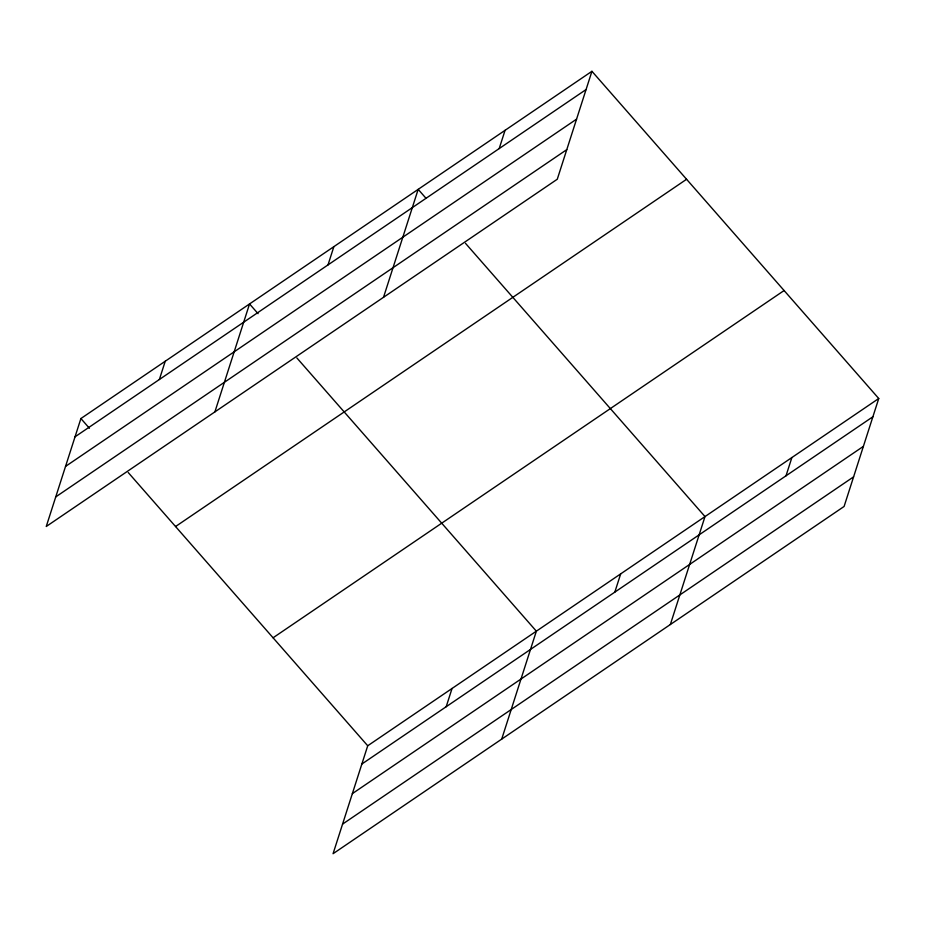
<?xml version="1.0" encoding="UTF-8"?>
<svg xmlns="http://www.w3.org/2000/svg" width="925" height="925" viewBox="0 0 925 925"><rect width="100%" height="100%" fill="white"/><g stroke="black" fill="none" stroke-linecap="round" stroke-linejoin="round"><path stroke-width="1.39" d="M591.931 71.294L80.903 418.539L46.25 526.487L557.278 179.23L591.931 71.294L878.75 398.513L844.097 506.461L333.069 853.706L367.722 745.77L878.75 398.513M159.366 379.516L165.228 361.247M214.889 411.891L249.542 303.955L258.063 313.667M328.005 264.92L333.867 246.651M383.528 297.295L418.181 189.359L425.754 197.996M499.188 148.59L505.062 130.321M446.185 706.735L452.047 688.466M501.708 739.121L536.361 631.174L296.867 357.94M614.813 592.139L620.687 573.87M670.347 624.525L705 516.578L465.506 243.344M786.007 475.808L791.881 457.54M75.041 436.808L586.068 89.552M65.536 466.408L576.564 119.152M55.754 496.898L566.771 149.642M175.553 526.533L686.581 179.277M273.072 637.788L784.099 290.531M361.86 764.027L872.888 416.77M352.356 793.627L863.383 446.37M342.574 824.117L853.59 476.861M80.903 418.539L89.424 428.263M128.228 472.536L367.722 745.77"/></g></svg>
